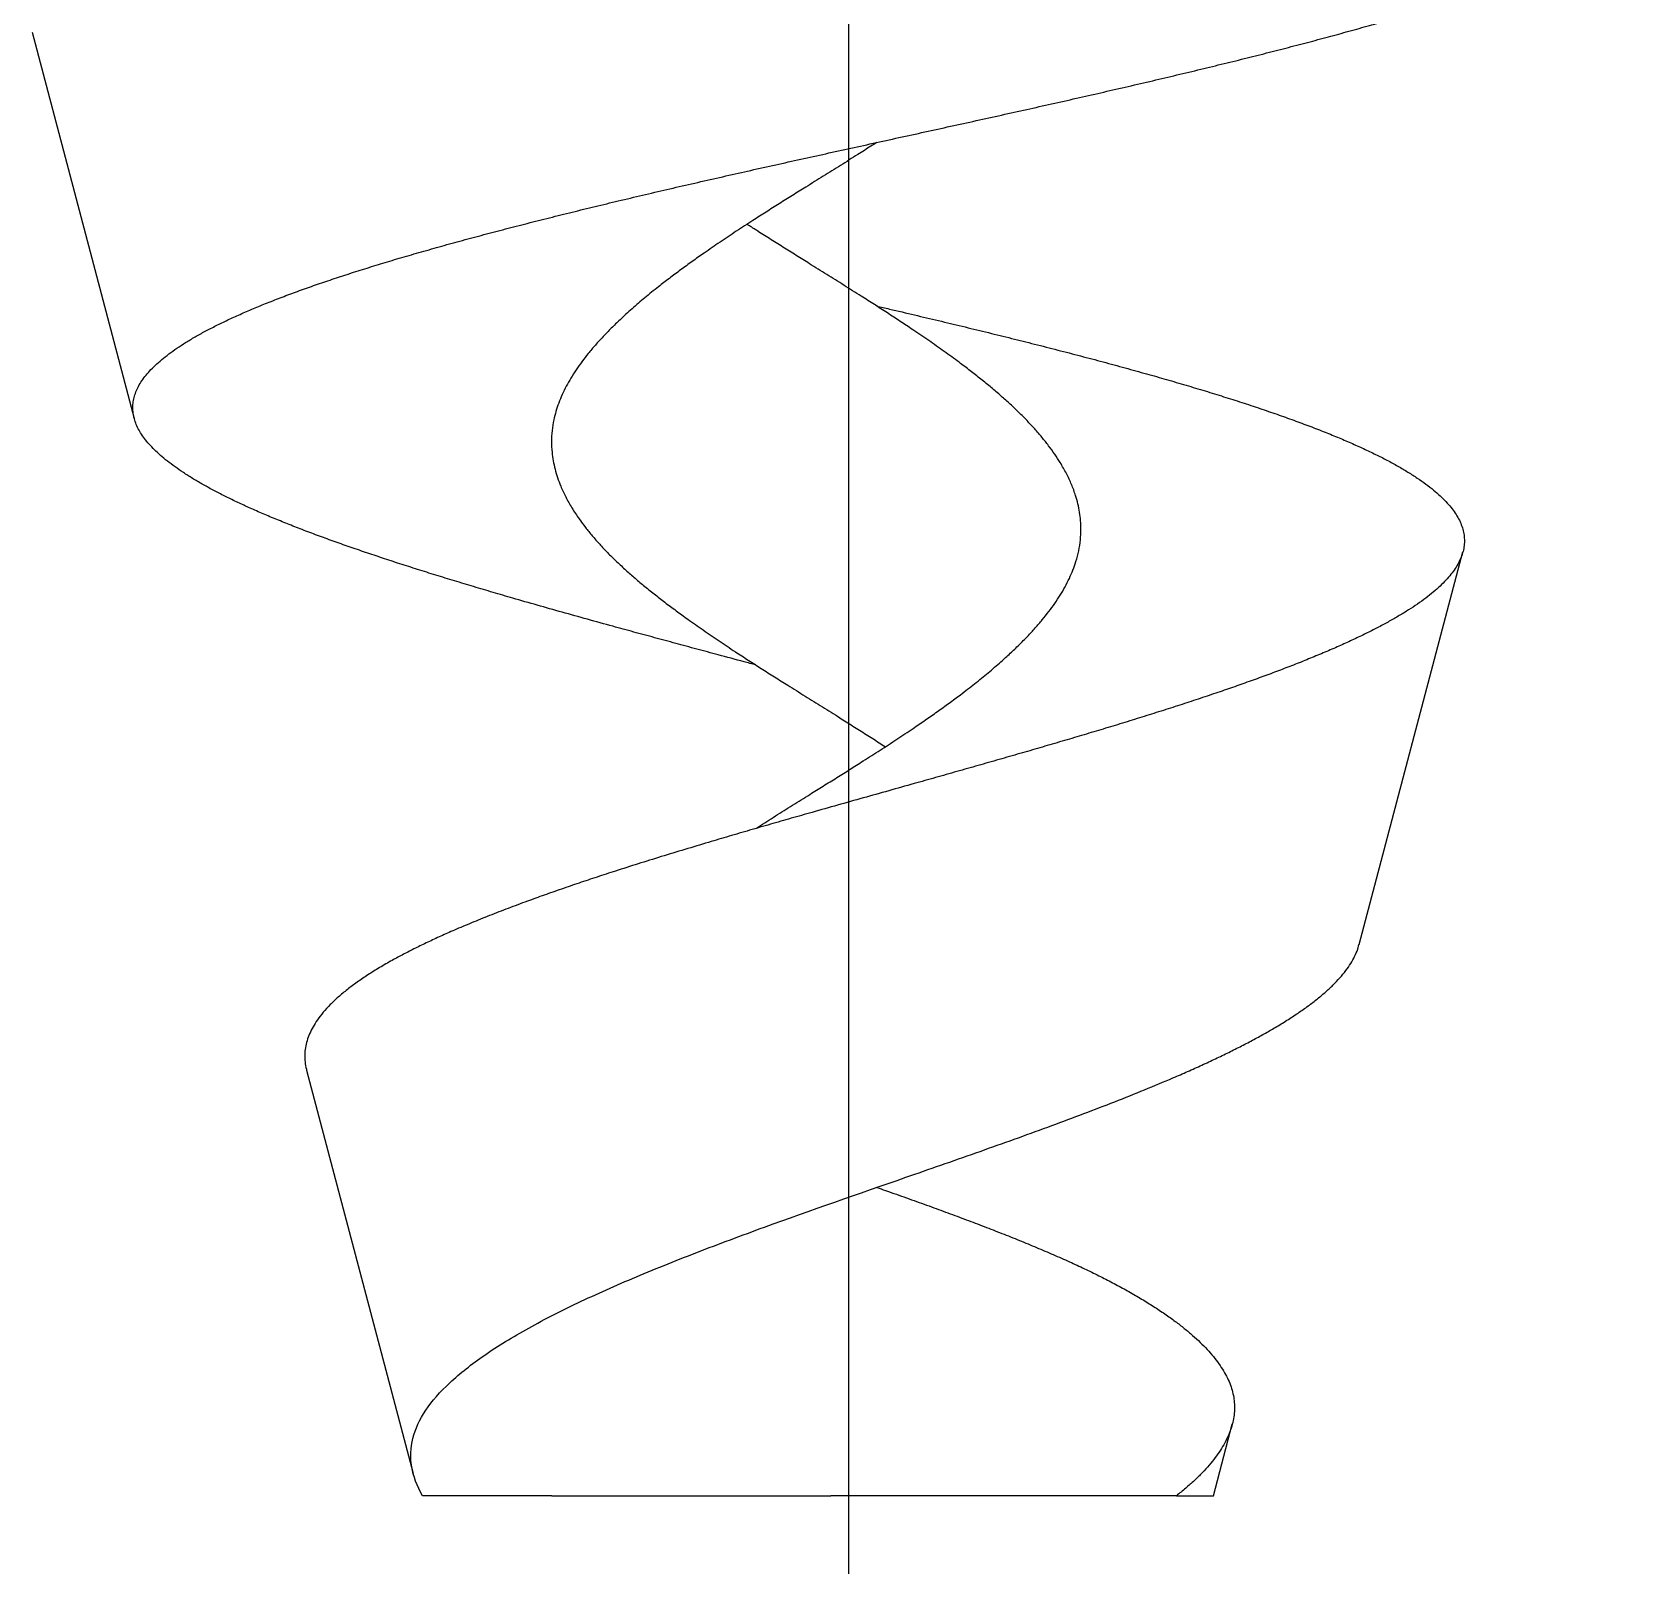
# Model space of a CAD drawing. Extents: x -36 to 1116, y 36 to 900.
# Drawn here: x 164.872 to 166.599, y 531.077 to 532.729 of the extents above; entities that cross this region are included whole.
import ezdxf

# ---------------------------------------------------------------- set-up
doc = ezdxf.new("R2010")
doc.units = 0
doc.header["$LTSCALE"] = 12
doc.header["$MEASUREMENT"] = 0
doc.linetypes.add('CENTER', pattern=[2, 1.25, -0.25, 0.25, -0.25])
doc.linetypes.add('SLD-Solid', pattern=[0])
doc.layers.get('0').update_dxf_attribs({"linetype": 'CONTINUOUS'})
doc.layers.add('CENTER', color=6, linetype='CENTER')
doc.layers.add('COVER', color=3, linetype='CONTINUOUS')

# ---------------------------------------------------------------- blocks, each defined once
blk = doc.blocks.new('A$C9caa3242')
at = {"color": 7, "linetype": 'SLD-Solid', "lineweight": 25}
for p, q in [((-0.26925, -0.74909), (-0.2326, -0.88773)), ((0.20692, -1.07659), (0.24419, -0.93561)), ((-0.17077, -1.12161), (-0.13249, -1.26639)), ((0.15463, -1.2744), (0.16142, -1.24872)), ((0.14136, -1.2744), (0.15463, -1.2744))]:
    blk.add_line(p, q, dxfattribs=at)
for points, knots in [([(-0.00958, -0.97621), (-0.01098, -0.97583), (-0.01548, -0.97462), (-0.02253, -0.97272), (-0.03071, -0.97052), (-0.03831, -0.96847), (-0.04587, -0.96643), (-0.05338, -0.96438), (-0.06143, -0.96218), (-0.07001, -0.95981), (-0.07907, -0.95728), (-0.088, -0.95476), (-0.09625, -0.95239), (-0.10385, -0.95017), (-0.11082, -0.9481), (-0.11767, -0.94604), (-0.12438, -0.94398), (-0.13093, -0.94193), (-0.13732, -0.93989), (-0.14354, -0.93785), (-0.1496, -0.93582), (-0.15549, -0.9338), (-0.16126, -0.93176), (-0.16688, -0.92971), (-0.17237, -0.92764), (-0.17764, -0.92557), (-0.18271, -0.92351), (-0.18755, -0.92146), (-0.19215, -0.91942), (-0.19651, -0.91739), (-0.20065, -0.91536), (-0.20456, -0.91333), (-0.20826, -0.91129), (-0.21175, -0.90924), (-0.21501, -0.90717), (-0.21801, -0.90511), (-0.22075, -0.90305), (-0.22321, -0.90101), (-0.2254, -0.89898), (-0.22731, -0.89696), (-0.22896, -0.89495), (-0.23034, -0.89294), (-0.23145, -0.89092), (-0.23229, -0.88889), (-0.23285, -0.88684), (-0.23313, -0.8848), (-0.23311, -0.88277), (-0.23281, -0.88074), (-0.23222, -0.87873), (-0.23136, -0.87672), (-0.23022, -0.87472), (-0.2288, -0.87272), (-0.2271, -0.87071), (-0.22509, -0.86868), (-0.22278, -0.86663), (-0.2202, -0.86459), (-0.21733, -0.86254), (-0.2142, -0.8605), (-0.21081, -0.85847), (-0.20715, -0.85644), (-0.20324, -0.85442), (-0.19908, -0.8524), (-0.19463, -0.85036), (-0.18989, -0.84831), (-0.18485, -0.84625), (-0.17956, -0.84419), (-0.17404, -0.84213), (-0.16831, -0.84009), (-0.16238, -0.83806), (-0.15625, -0.83604), (-0.14991, -0.83402), (-0.14338, -0.83201), (-0.13659, -0.82998), (-0.12956, -0.82794), (-0.12228, -0.82589), (-0.11482, -0.82383), (-0.1072, -0.82178), (-0.09945, -0.81975), (-0.09157, -0.81772), (-0.08358, -0.8157), (-0.07547, -0.81368), (-0.06724, -0.81167), (-0.05883, -0.80965), (-0.05023, -0.80761), (-0.04147, -0.80556), (-0.03261, -0.80352), (-0.02369, -0.80148), (-0.01475, -0.79946), (-0.00578, -0.79745), (0.00319, -0.79546), (0.01219, -0.79346), (0.02121, -0.79148), (0.03032, -0.78947), (0.03951, -0.78746), (0.04878, -0.78543), (0.05802, -0.7834), (0.06723, -0.78137), (0.07637, -0.77935), (0.08542, -0.77735), (0.09438, -0.77534), (0.10327, -0.77334), (0.11207, -0.77134), (0.12086, -0.76933), (0.12962, -0.76729), (0.13834, -0.76524), (0.14694, -0.76319), (0.15539, -0.76115), (0.16367, -0.75911), (0.17178, -0.75709), (0.1797, -0.75507), (0.18744, -0.75305), (0.19501, -0.75104), (0.20245, -0.74902), (0.20975, -0.74698), (0.2169, -0.74493), (0.22384, -0.74288), (0.23053, -0.74083), (0.23696, -0.7388), (0.24311, -0.73678), (0.24899, -0.73477), (0.25462, -0.73276), (0.25999, -0.73076), (0.26513, -0.72873), (0.27004, -0.7267), (0.27471, -0.72464), (0.27908, -0.72259), (0.28314, -0.72054), (0.28689, -0.71851), (0.29032, -0.71648), (0.29342, -0.71447), (0.29622, -0.71246), (0.29871, -0.71046), (0.30089, -0.70845), (0.30277, -0.70642), (0.30432, -0.70438), (0.30552, -0.70235), (0.3063, -0.70067), (0.30654, -0.69966), (0.30662, -0.69933)], [0, 0, 0, 0, 0.003555, 0.011439, 0.01792, 0.024407, 0.030895, 0.037382, 0.043863, 0.051932, 0.060008, 0.068084, 0.076153, 0.082787, 0.089427, 0.096068, 0.102707, 0.109341, 0.115943, 0.122549, 0.129157, 0.135764, 0.142365, 0.149151, 0.155942, 0.162736, 0.169527, 0.176313, 0.183045, 0.189782, 0.196522, 0.20326, 0.209992, 0.216912, 0.223838, 0.230766, 0.237692, 0.244612, 0.251478, 0.258349, 0.265222, 0.272093, 0.278959, 0.286017, 0.293081, 0.300147, 0.307212, 0.31427, 0.321261, 0.328257, 0.335256, 0.342252, 0.349243, 0.356428, 0.363619, 0.370812, 0.378003, 0.385188, 0.392339, 0.399495, 0.406654, 0.41381, 0.420961, 0.428311, 0.435668, 0.443027, 0.450385, 0.457735, 0.465017, 0.472305, 0.479595, 0.486883, 0.494165, 0.501651, 0.509143, 0.516637, 0.524129, 0.531615, 0.539034, 0.54646, 0.553887, 0.561312, 0.568731, 0.576359, 0.583993, 0.591629, 0.599263, 0.606891, 0.614435, 0.621985, 0.629537, 0.637087, 0.644631, 0.652386, 0.660148, 0.667911, 0.675673, 0.683428, 0.691117, 0.698812, 0.706509, 0.714204, 0.721893, 0.729796, 0.737706, 0.745618, 0.753528, 0.761432, 0.769276, 0.777126, 0.784979, 0.792829, 0.800674, 0.808739, 0.81681, 0.824885, 0.832956, 0.841021, 0.84899, 0.856966, 0.864943, 0.872918, 0.880887, 0.889079, 0.897278, 0.905479, 0.913678, 0.92187, 0.929986, 0.938109, 0.946234, 0.954357, 0.962474, 0.97082, 0.979172, 0.987527, 0.99588, 1, 1, 1, 1]), ([(0.03382, -0.7887), (0.03313, -0.78915), (0.03089, -0.79059), (0.02656, -0.79334), (0.02086, -0.79693), (0.01464, -0.80081), (0.00889, -0.8044), (0.00362, -0.80769), (-0.00116, -0.81069), (-0.00589, -0.81369), (-0.01104, -0.81698), (-0.01657, -0.82058), (-0.02243, -0.82448), (-0.02769, -0.82809), (-0.0324, -0.83141), (-0.03656, -0.83443), (-0.0406, -0.83746), (-0.0449, -0.84079), (-0.0494, -0.84443), (-0.05401, -0.84838), (-0.05801, -0.85202), (-0.06145, -0.85536), (-0.0644, -0.85839), (-0.06716, -0.86142), (-0.06969, -0.86441), (-0.07199, -0.86738), (-0.07407, -0.87031), (-0.07594, -0.87324), (-0.07762, -0.8762), (-0.07908, -0.87918), (-0.08032, -0.8822), (-0.08132, -0.88521), (-0.08215, -0.88852), (-0.08273, -0.89212), (-0.08294, -0.89601), (-0.08276, -0.89962), (-0.0823, -0.90293), (-0.08163, -0.90595), (-0.08073, -0.90897), (-0.07948, -0.91229), (-0.0778, -0.91592), (-0.07559, -0.91986), (-0.0732, -0.92349), (-0.07073, -0.92682), (-0.06828, -0.92985), (-0.06561, -0.93288), (-0.06278, -0.93588), (-0.05978, -0.93885), (-0.05663, -0.9418), (-0.05331, -0.94474), (-0.0498, -0.94771), (-0.0461, -0.9507), (-0.04221, -0.95372), (-0.03818, -0.95674), (-0.03361, -0.96006), (-0.02849, -0.96366), (-0.02277, -0.96756), (-0.01735, -0.97116), (-0.01228, -0.97447), (-0.0076, -0.97747), (-0.00287, -0.98048), (0.00236, -0.98378), (0.0081, -0.98737), (0.01433, -0.99125), (0.02007, -0.99483), (0.02531, -0.99813), (0.03005, -1.00113), (0.03393, -1.0036), (0.0362, -1.00508), (0.03693, -1.00555)], [0, 0, 0, 0, 0.00616, 0.020062, 0.038042, 0.056035, 0.074015, 0.08789, 0.101778, 0.115666, 0.129541, 0.147503, 0.165479, 0.183442, 0.197299, 0.211169, 0.225039, 0.238896, 0.256951, 0.275021, 0.293076, 0.307008, 0.320953, 0.334897, 0.348829, 0.362384, 0.37595, 0.389517, 0.403072, 0.417024, 0.43099, 0.444956, 0.458909, 0.476882, 0.494868, 0.51284, 0.526707, 0.540587, 0.554466, 0.568333, 0.586361, 0.604404, 0.622432, 0.636342, 0.650264, 0.664187, 0.678097, 0.691653, 0.705222, 0.71879, 0.732347, 0.7463, 0.760266, 0.774233, 0.788186, 0.806193, 0.824213, 0.84222, 0.856116, 0.870026, 0.883935, 0.897832, 0.915808, 0.933799, 0.951775, 0.965648, 0.979534, 0.99342, 1, 1, 1, 1]), ([(-0.00957, -1.03491), (-0.00926, -1.03471), (-0.00694, -1.03321), (-0.00253, -1.03041), (0.00365, -1.02653), (0.00939, -1.02294), (0.01467, -1.01965), (0.01947, -1.01665), (0.02425, -1.01365), (0.02947, -1.01036), (0.03508, -1.00677), (0.04106, -1.00288), (0.04646, -0.99927), (0.05131, -0.99596), (0.05561, -0.99294), (0.05981, -0.98992), (0.06429, -0.98659), (0.069, -0.98296), (0.07385, -0.97901), (0.0781, -0.97537), (0.08178, -0.97203), (0.08495, -0.96899), (0.08795, -0.96596), (0.09072, -0.96297), (0.09328, -0.96), (0.09562, -0.95706), (0.09776, -0.95412), (0.09971, -0.95116), (0.10146, -0.94817), (0.10299, -0.94515), (0.10429, -0.94214), (0.10546, -0.93883), (0.10639, -0.93523), (0.10699, -0.93134), (0.10718, -0.92774), (0.10704, -0.92444), (0.10667, -0.92142), (0.10607, -0.9184), (0.10514, -0.91508), (0.1038, -0.91145), (0.10196, -0.90752), (0.09991, -0.90389), (0.09775, -0.90056), (0.09555, -0.89753), (0.09315, -0.8945), (0.09057, -0.8915), (0.0878, -0.88853), (0.08488, -0.88558), (0.08178, -0.88263), (0.07847, -0.87966), (0.07497, -0.87667), (0.07127, -0.87364), (0.06741, -0.87062), (0.06303, -0.86731), (0.05807, -0.8637), (0.05252, -0.8598), (0.04723, -0.8562), (0.04226, -0.85289), (0.03766, -0.84988), (0.033, -0.84687), (0.02782, -0.84357), (0.02212, -0.83997), (0.0159, -0.83609), (0.01015, -0.8325), (0.00488, -0.82921), (0.0001, -0.82622), (-0.00465, -0.82322), (-0.00892, -0.8205), (-0.01157, -0.81878), (-0.01267, -0.81806)], [0, 0, 0, 0, 0.002799, 0.020782, 0.038778, 0.056761, 0.070639, 0.08453, 0.09842, 0.112298, 0.130259, 0.148234, 0.166195, 0.180052, 0.193921, 0.207791, 0.221648, 0.239682, 0.25773, 0.275765, 0.289678, 0.303605, 0.317532, 0.331445, 0.34501, 0.358587, 0.372164, 0.385729, 0.399693, 0.413669, 0.427646, 0.44161, 0.45959, 0.477583, 0.495563, 0.509437, 0.523323, 0.537209, 0.551083, 0.569094, 0.58712, 0.605131, 0.619027, 0.632936, 0.646844, 0.66074, 0.674299, 0.687869, 0.70144, 0.714999, 0.728954, 0.742922, 0.75689, 0.770845, 0.788861, 0.806892, 0.824908, 0.838813, 0.85273, 0.866647, 0.880552, 0.898532, 0.916526, 0.934506, 0.948382, 0.96227, 0.976159, 0.990034, 1, 1, 1, 1]), ([(0.03383, -0.84741), (0.03534, -0.84776), (0.0399, -0.84882), (0.0473, -0.85056), (0.05601, -0.85262), (0.0645, -0.85466), (0.07291, -0.8567), (0.08123, -0.85874), (0.08952, -0.86082), (0.09779, -0.86291), (0.106, -0.86504), (0.11408, -0.86718), (0.122, -0.86932), (0.12962, -0.87143), (0.13695, -0.87351), (0.14398, -0.87556), (0.15085, -0.87761), (0.15753, -0.87967), (0.16409, -0.88175), (0.1705, -0.88386), (0.17675, -0.88599), (0.18278, -0.88813), (0.18858, -0.89027), (0.19404, -0.89238), (0.19917, -0.89446), (0.20399, -0.89652), (0.20856, -0.89858), (0.21289, -0.90064), (0.217, -0.90273), (0.22088, -0.90485), (0.22452, -0.907), (0.22787, -0.90915), (0.23094, -0.9113), (0.23366, -0.91342), (0.23605, -0.91551), (0.23812, -0.91757), (0.23992, -0.91964), (0.24144, -0.9217), (0.24269, -0.92379), (0.24365, -0.9259), (0.24433, -0.92803), (0.24469, -0.93017), (0.24475, -0.93231), (0.24451, -0.93442), (0.24398, -0.93649), (0.24317, -0.93854), (0.24209, -0.9406), (0.24073, -0.94265), (0.23908, -0.94473), (0.23712, -0.94684), (0.23485, -0.94898), (0.2323, -0.95112), (0.22945, -0.95327), (0.22639, -0.95538), (0.22311, -0.95747), (0.21964, -0.95952), (0.21593, -0.96158), (0.21198, -0.96365), (0.20776, -0.96574), (0.20325, -0.96787), (0.19846, -0.97002), (0.19344, -0.97217), (0.18819, -0.97434), (0.18282, -0.97647), (0.17733, -0.97856), (0.17176, -0.98063), (0.166, -0.9827), (0.16007, -0.98478), (0.15392, -0.98688), (0.14754, -0.989), (0.14093, -0.99116), (0.13417, -0.99331), (0.12727, -0.99548), (0.12035, -0.99761), (0.11343, -0.99971), (0.10651, -1.00178), (0.09949, -1.00385), (0.09239, -1.00593), (0.08514, -1.00803), (0.07774, -1.01016), (0.0702, -1.01232), (0.0626, -1.01447), (0.05495, -1.01663), (0.0468, -1.01893), (0.03813, -1.02136), (0.02897, -1.02394), (0.0198, -1.02652), (0.01118, -1.02896), (0.00313, -1.03125), (-0.00435, -1.03339), (-0.01179, -1.03555), (-0.01917, -1.0377), (-0.02694, -1.04), (-0.03506, -1.04243), (-0.0435, -1.045), (-0.05181, -1.04759), (-0.05948, -1.05003), (-0.06653, -1.05233), (-0.07299, -1.05448), (-0.07932, -1.05665), (-0.0855, -1.05881), (-0.0919, -1.06112), (-0.09847, -1.06357), (-0.10515, -1.06616), (-0.11158, -1.06876), (-0.11739, -1.07122), (-0.1226, -1.07353), (-0.12728, -1.0757), (-0.13176, -1.07787), (-0.13602, -1.08004), (-0.14032, -1.08236), (-0.14459, -1.08482), (-0.14878, -1.08743), (-0.15265, -1.09005), (-0.1562, -1.0927), (-0.15943, -1.09539), (-0.16232, -1.09811), (-0.16482, -1.10085), (-0.16687, -1.1035), (-0.16849, -1.10607), (-0.16974, -1.10856), (-0.17065, -1.11106), (-0.17123, -1.11358), (-0.17149, -1.11614), (-0.17135, -1.11872), (-0.17109, -1.12054), (-0.17078, -1.1215), (-0.17075, -1.1216)], [0, 0, 0, 0, 0.004485, 0.013458, 0.022, 0.030549, 0.039101, 0.04765, 0.056192, 0.064993, 0.073802, 0.082614, 0.091423, 0.100224, 0.108581, 0.116946, 0.125312, 0.133676, 0.142033, 0.150641, 0.159258, 0.167876, 0.176493, 0.185101, 0.193309, 0.201525, 0.209742, 0.217958, 0.226166, 0.234622, 0.243087, 0.251554, 0.260018, 0.268475, 0.276516, 0.284563, 0.292613, 0.300661, 0.308701, 0.316984, 0.325275, 0.333568, 0.341858, 0.350141, 0.358032, 0.36593, 0.37383, 0.381729, 0.38962, 0.397751, 0.405891, 0.414032, 0.422171, 0.430303, 0.438006, 0.445717, 0.453429, 0.46114, 0.468843, 0.476781, 0.484725, 0.492672, 0.500617, 0.508554, 0.516092, 0.523637, 0.531183, 0.538727, 0.546265, 0.554031, 0.561803, 0.569578, 0.577351, 0.585116, 0.592506, 0.599903, 0.607301, 0.614698, 0.622088, 0.629702, 0.637324, 0.644947, 0.652569, 0.660183, 0.669221, 0.678267, 0.687313, 0.69635, 0.7038, 0.711257, 0.718717, 0.726173, 0.733623, 0.742441, 0.751266, 0.760092, 0.76891, 0.776178, 0.783454, 0.790731, 0.798006, 0.805275, 0.813875, 0.822483, 0.831091, 0.839691, 0.846779, 0.853874, 0.860971, 0.868066, 0.875154, 0.883564, 0.891982, 0.9004, 0.90881, 0.917476, 0.926151, 0.934826, 0.943492, 0.951337, 0.959188, 0.967039, 0.974884, 0.982945, 0.991013, 0.999081, 1, 1, 1, 1]), ([(0.14014, -1.1244), (0.14191, -1.12363), (0.14545, -1.1221), (0.15054, -1.11981), (0.15545, -1.11752), (0.16021, -1.11523), (0.1648, -1.11292), (0.16921, -1.11061), (0.17341, -1.1083), (0.17756, -1.1059), (0.18161, -1.10341), (0.18553, -1.10082), (0.18914, -1.09825), (0.19248, -1.09566), (0.19552, -1.09306), (0.19825, -1.09045), (0.20064, -1.08785), (0.20268, -1.08526), (0.20436, -1.08269), (0.20568, -1.08014), (0.20652, -1.0781), (0.2068, -1.07692), (0.20688, -1.07658)], [0, 0, 0, 0, 0.04659, 0.09321, 0.139831, 0.186421, 0.234014, 0.281639, 0.329265, 0.376859, 0.430602, 0.48439, 0.538178, 0.591922, 0.64716, 0.702446, 0.757733, 0.812971, 0.867884, 0.922842, 0.977801, 1, 1, 1, 1]), ([(-0.12913, -1.2744), (-0.13318, -1.26731), (-0.13431, -1.26057), (-0.13176, -1.25037), (-0.13018, -1.247), (-0.12573, -1.24035), (-0.12284, -1.23706), (-0.11574, -1.23043), (-0.11153, -1.22712), (-0.1021, -1.22062), (-0.09684, -1.2174), (-0.08524, -1.21096), (-0.07888, -1.20773), (-0.06549, -1.20141), (-0.05843, -1.1983), (-0.04359, -1.19209), (-0.03575, -1.18897), (-0.01976, -1.18283), (-0.0116, -1.17982), (0.01329, -1.17082), (0.03064, -1.16482), (0.05587, -1.15604), (0.0642, -1.15314), (0.0807, -1.14731), (0.08885, -1.14439), (0.10447, -1.13864), (0.112, -1.1358), (0.12652, -1.1301), (0.13354, -1.12723), (0.14014, -1.1244)], [0, 0, 0, 0, 0.125, 0.125, 0.1875, 0.1875, 0.25, 0.25, 0.3125, 0.3125, 0.375, 0.375, 0.4375, 0.4375, 0.5, 0.5, 0.5625, 0.5625, 0.625, 0.625, 0.75, 0.75, 0.8125, 0.8125, 0.875, 0.875, 0.9375, 0.9375, 1, 1, 1, 1]), ([(0.0339, -1.16374), (0.03593, -1.16445), (0.04041, -1.16601), (0.04724, -1.16843), (0.05427, -1.17096), (0.06106, -1.17346), (0.0676, -1.17591), (0.07403, -1.17836), (0.08037, -1.18084), (0.08661, -1.18335), (0.09273, -1.18589), (0.09867, -1.18844), (0.10434, -1.19098), (0.10972, -1.1935), (0.11483, -1.19602), (0.11972, -1.19856), (0.12443, -1.20114), (0.12893, -1.20376), (0.13322, -1.20643), (0.13724, -1.2091), (0.14091, -1.21172), (0.14422, -1.21429), (0.14721, -1.2168), (0.14995, -1.21931), (0.15244, -1.22185), (0.15468, -1.22441), (0.15666, -1.22699), (0.15835, -1.22957), (0.15973, -1.23211), (0.1608, -1.23463), (0.16157, -1.23712), (0.16207, -1.23963), (0.16227, -1.24218), (0.16218, -1.24477), (0.16178, -1.2474), (0.16107, -1.25006), (0.16007, -1.25271), (0.15877, -1.25537), (0.15719, -1.25803), (0.15533, -1.26069), (0.15315, -1.26339), (0.15067, -1.26612), (0.14786, -1.26888), (0.14479, -1.27164), (0.1425, -1.27348), (0.14136, -1.2744)], [0, 0, 0, 0, 0.020829, 0.045987, 0.071124, 0.094898, 0.11869, 0.142483, 0.166257, 0.190676, 0.215116, 0.239555, 0.263973, 0.287471, 0.310989, 0.334507, 0.358005, 0.382168, 0.406354, 0.430539, 0.454703, 0.477202, 0.499719, 0.522236, 0.544736, 0.567828, 0.59094, 0.614051, 0.637143, 0.659336, 0.681547, 0.703758, 0.72595, 0.748766, 0.771603, 0.79444, 0.817257, 0.839754, 0.862272, 0.884789, 0.907286, 0.930454, 0.953644, 0.976833, 1, 1, 1, 1]), ([(0.14136, -1.2744), (0.13235, -1.2744), (0.12334, -1.2744), (0.11433, -1.2744), (0.082, -1.2744), (0.04967, -1.2744), (0.01735, -1.2744)], [0.002582622, 0.002582622, 0.002582622, 0.002582622, 0.003297463, 0.003297463, 0.003297463, 0.005862866, 0.005862866, 0.005862866, 0.005862866])]:
    blk.add_open_spline(points, degree=3, knots=knots, dxfattribs=at)
for points in [[(-0.08273, -1.2744), (-0.0982, -1.2744), (-0.11366, -1.2744), (-0.12913, -1.2744)], [(-0.08273, -1.2744), (-0.04937, -1.2744), (-0.01601, -1.2744), (0.01735, -1.2744)]]:
    blk.add_open_spline(points, degree=3, dxfattribs=at)

msp = doc.modelspace()

# ---------------------------------------------------------------- linework, layer by layer
at = {"layer": 'CENTER'}
msp.add_line((165.75062, 590.71933), (165.75062, 234.38669), dxfattribs=at)

# ---------------------------------------------------------------- block references
at = {"layer": 'COVER', "xscale": 3, "yscale": 3, "zscale": 3}
msp.add_blockref('A$C9caa3242', (165.67962, 534.97578), dxfattribs=at)

doc.saveas('drawing.dxf')
